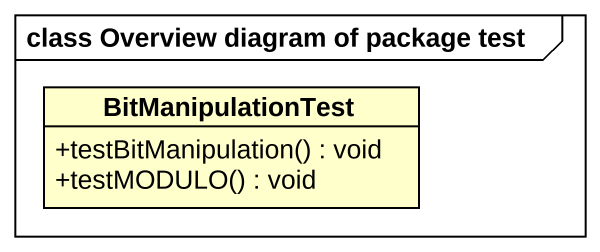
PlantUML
@startuml
mainframe class Overview diagram of package test
hide circle
hide empty members
skinparam classAttributeIconSize 0
class BitManipulationTest {
  +testBitManipulation() : void
  +testMODULO() : void
}
@enduml
